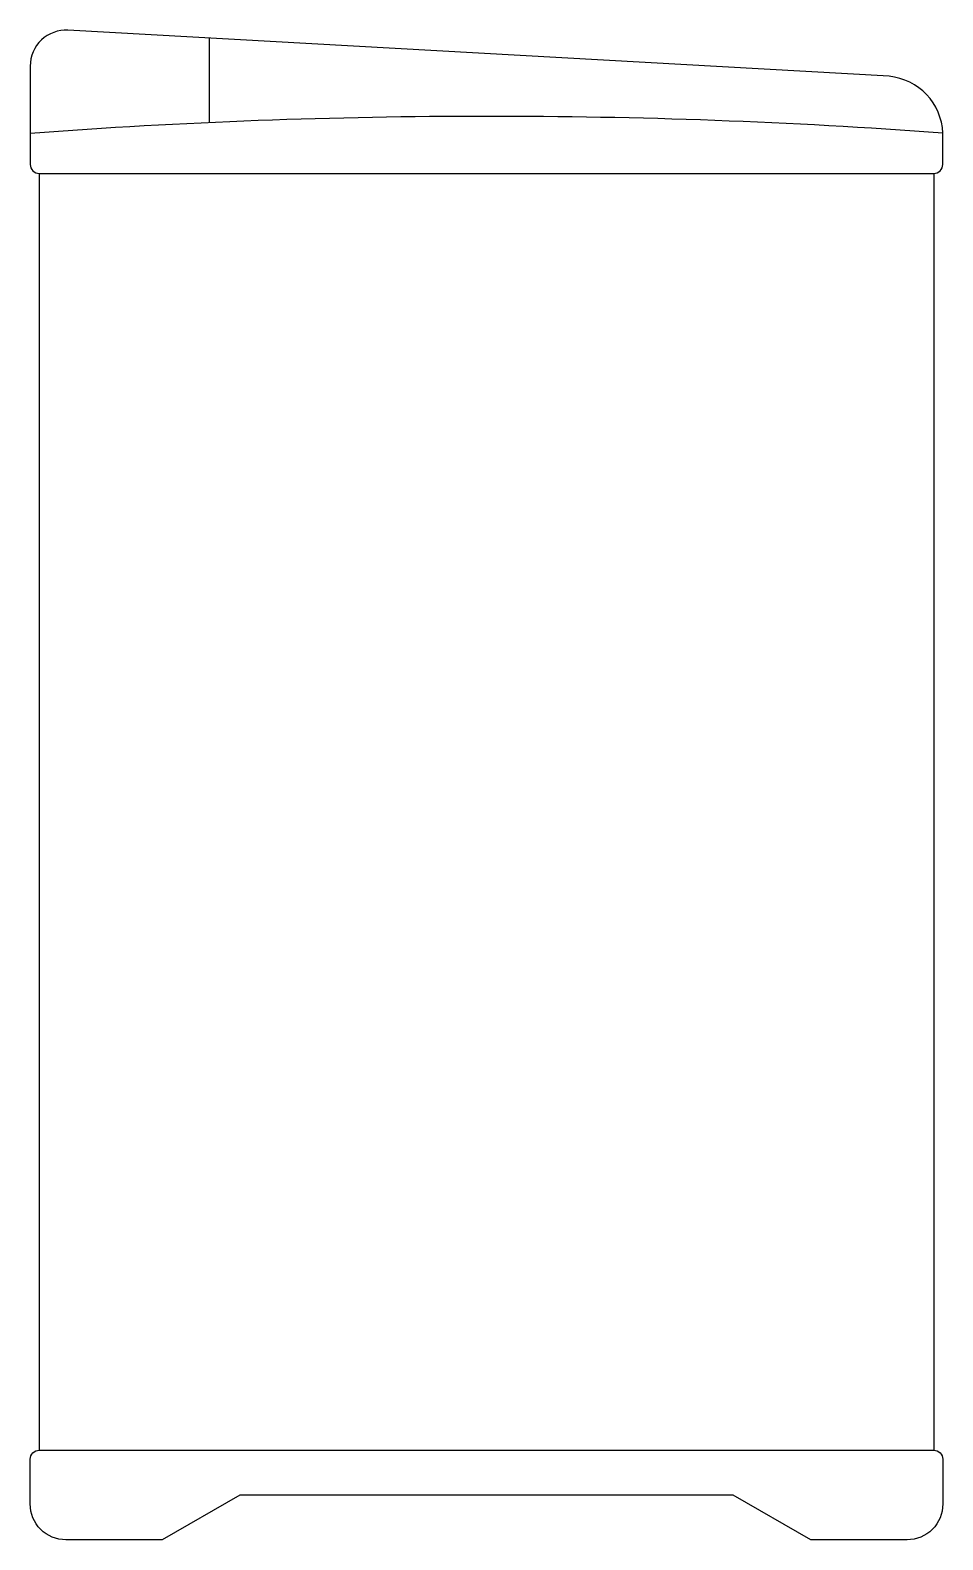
# Model space of a CAD drawing. Header units: millimetres. Extents: x -3044.486 to -3043.976, y 2861.081 to 2861.924.
import ezdxf

# ---------------------------------------------------------------- set-up
doc = ezdxf.new("R2010")
doc.units = ezdxf.units.MM
doc.header["$LTSCALE"] = 10
doc.layers.add('serviço_lavadoras', color=2, linetype='Continuous')

msp = doc.modelspace()

# ---------------------------------------------------------------- linework, layer by layer
at = {"layer": 'serviço_lavadoras'}
for p, q in [((-3044.38577, 2861.91941), (-3044.38577, 2861.87221)), ((-3044.48077, 2861.84387), (-3044.48077, 2861.13086)), ((-3043.98077, 2861.84387), (-3043.98077, 2861.13086))]:
    msp.add_line(p, q, dxfattribs=at)
for points in [[(-3044.00577, 2861.89811), (-3044.46465, 2861.92384, 0.430714), (-3044.48577, 2861.90387), (-3044.48577, 2861.84887, 0.414214), (-3044.48077, 2861.84387), (-3043.98077, 2861.84387, 0.414214), (-3043.97577, 2861.84887), (-3043.97577, 2861.86643, 0.37426)], [(-3044.3687, 2861.10586), (-3044.412, 2861.08086), (-3044.46577, 2861.08086, -0.414214), (-3044.48577, 2861.10086), (-3044.48577, 2861.12586, -0.414214), (-3044.48077, 2861.13086), (-3043.98077, 2861.13086, -0.414214), (-3043.97577, 2861.12586), (-3043.97577, 2861.10086, -0.414214), (-3043.99577, 2861.08086), (-3044.04955, 2861.08086), (-3044.09285, 2861.10586)]]:
    msp.add_lwpolyline(points, format="xyb", close=True, dxfattribs=at)
msp.add_lwpolyline([(-3043.97577, 2861.86643, 0.036947), (-3044.48577, 2861.86623, 0.036947)], format="xyb", dxfattribs=at)

doc.saveas('drawing.dxf')
